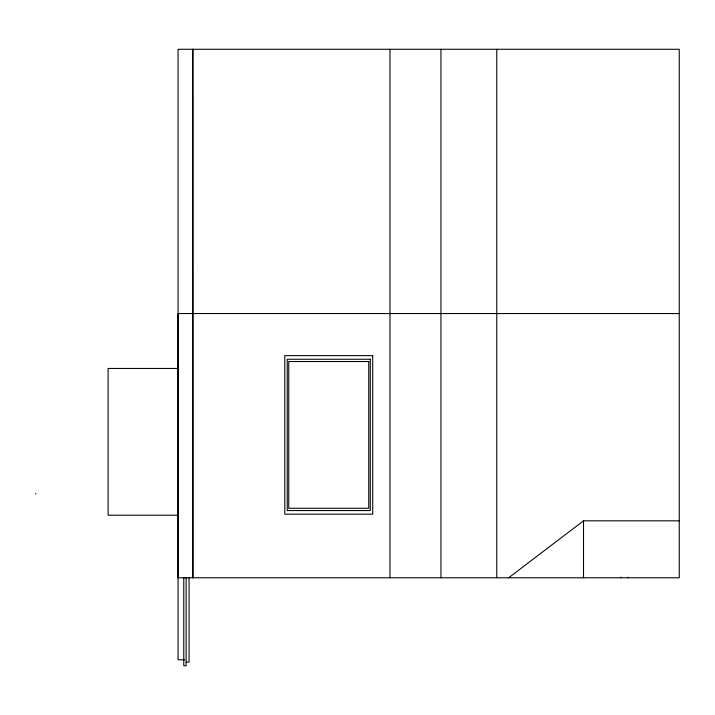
<?xml version="1.0" encoding="UTF-8"?>
<svg xmlns="http://www.w3.org/2000/svg" width="715" height="715" viewBox="0 0 715 715"><rect width="100%" height="100%" fill="white"/><g stroke="black" fill="none" stroke-linecap="round" stroke-linejoin="round"><path stroke-width="1.07" d="M192.862 577.783L192.818 49.281L192.862 577.783L192.782 577.193M508.66 577.783L583.529 520.824L679.25 520.824M679.25 313.536L178.053 313.536L178.053 577.783L679.25 577.783L679.25 49.281L178.053 49.281L178.053 659.82L184.658 659.82M178.044 368.448L108.099 368.448L108.099 515.202L178.044 515.202M186.123 662.081L189.064 662.081L189.064 577.541M628.244 577.255L628.244 577.783M620.933 577.255L620.933 577.783M583.529 520.824L583.529 577.783M582.993 577.255L582.993 577.783M496.764 49.281L496.764 577.783M440.941 49.281L440.941 577.783M389.97 49.281L389.97 577.783M186.123 577.505L186.123 665.719L183.773 665.719L183.773 577.505M35.75 493.35L35.75 493.94M372.703 355.623L284.802 355.623L284.802 514.174L372.703 514.174L372.703 355.623M370.272 359.252L287.242 359.252L287.242 510.546L370.272 510.546L370.272 359.252M368.752 361.522L288.753 361.522L288.753 508.276L368.752 508.276L368.752 361.522"/></g></svg>
